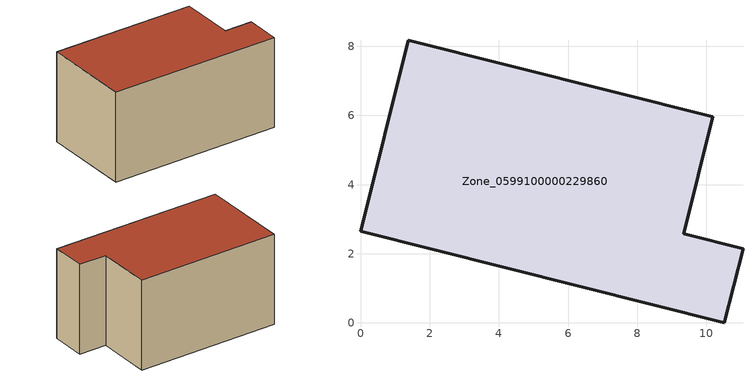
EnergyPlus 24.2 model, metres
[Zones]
Zone_0599100000229860
 floor ground (C_G): 0,2.65 1.38,8.18 10.19,5.96 9.34,2.58 11.06,2.15 10.52,0 z0
 wall outside (C_F): 1.38,8.18 0,2.65 10.52,0 11.06,2.15 9.34,2.58 10.19,5.96 1.38,8.18 z0:5.74
 roof outside (C_R): 0,2.65 10.52,0 11.06,2.15 9.34,2.58 10.19,5.96 1.38,8.18 z5.74
[BUILDING]
Pand.0599100000229860: North Axis=0; Terrain=City; Loads Convergence Tolerance Value=0.04; Temperature Convergence Tolerance Value=0.4; Solar Distribution=FullExterior; Maximum Number of Warmup Days=25; Minimum Number of Warmup Days=1
[Site:Location]
Rotterdam.The.Hague.AP_ZH_NLD Design_Conditions: Latitude=51.96; Longitude=4.45; Time Zone=1; Elevation=-4.5
[SITE:GROUNDTEMPERATURE:BUILDINGSURFACE]
18, 18, 18, 18, 18, 18, 18, 18, 18, 18, 18, 18
[MATERIAL] Thermal Absorptance=0.9; Solar Absorptance=0.7; Visible Absorptance=0.7
Name | Roughness | Thickness | Conductivity | Density | Specific Heat
G.TI.1975-1991 | MediumSmooth | 0.15 | 0.288461 | 540 | 1210
F.TI.1975-1991 | Rough | 0.3 | 0.230769 | 1920 | 840
R.TI.1975-1991 | MediumRough | 0.2 | 0.153846 | 1500 | 1000
[CONSTRUCTION]
C_G: G.TI.1975-1991
C_F: F.TI.1975-1991
C_R: R.TI.1975-1991
[ZONE]
Zone_0599100000229860: Type=1; Multiplier=1; Ceiling Height=Autocalculate; Volume=Autocalculate; Floor Area=autocalculate; Part of Total Floor Area=Yes
[ZONEINFILTRATION:DESIGNFLOWRATE]
Infil_Zone_0599100000229860: Zone or ZoneList or Space or SpaceList=Zone_0599100000229860; Schedule=AlwaysOn; Design Flow Rate Calculation Method=Flow/Area; Flow Rate per Floor Area=0.003; Constant Term Coefficient=1; Temperature Term Coefficient=0; Velocity Term Coefficient=0; Velocity Squared Term Coefficient=0
[HVACTEMPLATE:ZONE:IDEALLOADSAIRSYSTEM]
Zone_0599100000229860: Maximum Heating Supply Air Temperature=50; Minimum Cooling Supply Air Temperature=13; Maximum Heating Supply Air Humidity Ratio=0.0156; Minimum Cooling Supply Air Humidity Ratio=0.0077; Heating Limit=NoLimit; Cooling Limit=NoLimit; Dehumidification Control Type=ConstantSensibleHeatRatio; Cooling Sensible Heat Ratio=0.7; Dehumidification Setpoint=60; Humidification Control Type=None; Humidification Setpoint=30; Outdoor Air Method=None; Outdoor Air Flow Rate per Person=0.00944; Outdoor Air Flow Rate per Zone Floor Area=0; Outdoor Air Flow Rate per Zone=0; Demand Controlled Ventilation Type=None; Outdoor Air Economizer Type=NoEconomizer; Heat Recovery Type=None; Sensible Heat Recovery Effectiveness=0.7; Latent Heat Recovery Effectiveness=0.65
[ZONECONTROL:THERMOSTAT]
ThermostatControl_Zone_0599100000229860: Zone or ZoneList=Zone_0599100000229860; Control Type Schedule=DualSetpointControlType; Control 1=Thermostat_Zone_0599100000229860; Temperature Difference Between Cutout And Setpoint=0
[THERMOSTATSETPOINT:DUALSETPOINT]
Thermostat_Zone_0599100000229860: Heating Setpoint Temperature Schedule=HeatingSetpoint_Zone_0599100000229860; Cooling Setpoint Temperature Schedule=CoolingSetpoint_Zone_0599100000229860
[SCHEDULE:COMPACT]
HeatingSetpoint_Zone_0599100000229860: Through: 12/31, For: AllDays, Until: 24:00, 21
CoolingSetpoint_Zone_0599100000229860: Through: 12/31, For: AllDays, Until: 24:00, 24
DualSetpointControlType: Through: 12/31, For: AllDays, Until: 24:00, 4
AlwaysOn: Through: 12/31, For: AllDays, Until: 24:00, 1
